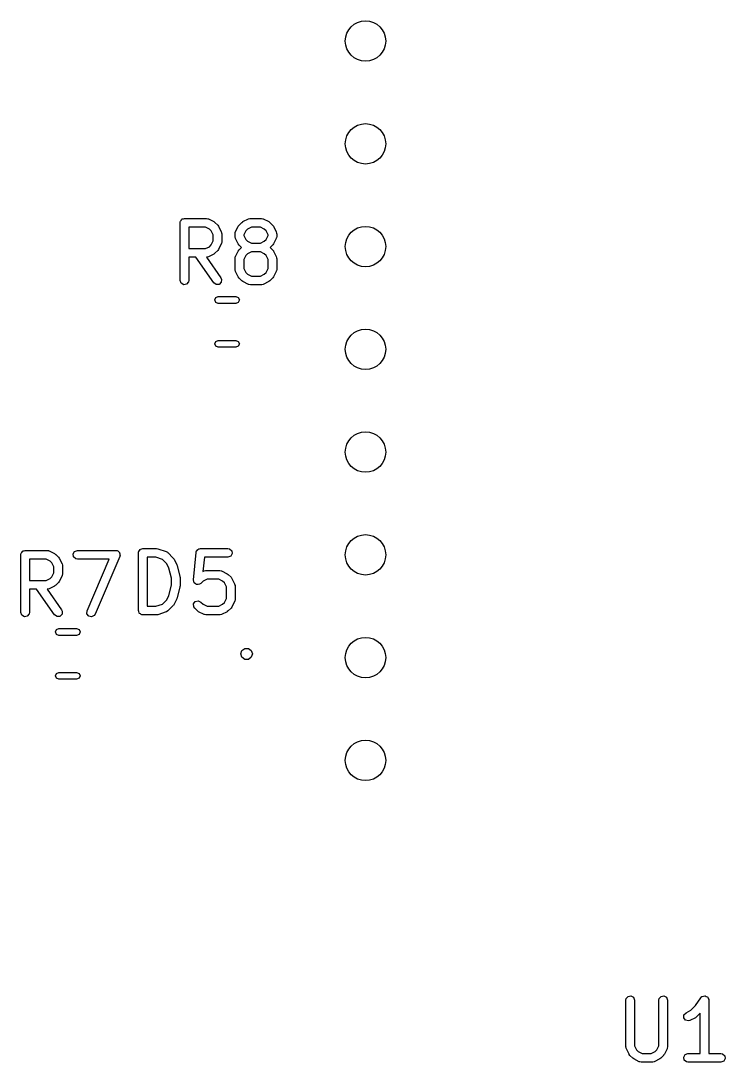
# Model space of a CAD drawing. Extents: x 4.56 to 6.28, y -4.66 to -2.14.
# Drawn here: x 4.968 to 5.448, y -4.658 to -3.948 of the extents above; entities that cross this region are included whole.
import ezdxf

# ---------------------------------------------------------------- set-up
doc = ezdxf.new("R2010")
doc.units = 0
doc.header["$MEASUREMENT"] = 0
doc.layers.add('BLACK', color=7, linetype='CONTINUOUS')

msp = doc.modelspace()

# ---------------------------------------------------------------- linework, layer by layer
at = {"layer": 'BLACK', "linetype": 'CONTINUOUS'}
for p, q in [((5.07773, -4.08336), (5.07849, -4.08323)), ((5.07849, -4.08323), (5.07921, -4.08297)), ((5.07921, -4.08297), (5.09421, -4.08297)), ((5.09421, -4.08297), (5.09522, -4.08315)), ((5.09522, -4.08315), (5.09535, -4.08326)), ((5.12288, -4.08328), (5.12387, -4.08299)), ((5.12387, -4.08299), (5.12404, -4.08303)), ((5.12404, -4.08303), (5.1242, -4.08297)), ((5.1242, -4.08297), (5.1317, -4.08297)), ((5.1317, -4.08297), (5.13271, -4.08315)), ((5.13271, -4.08315), (5.13285, -4.08326)), ((5.07626, -4.08592), (5.07632, -4.08554)), ((5.07626, -4.12529), (5.07626, -4.08592)), ((5.0763, -4.08541), (5.07637, -4.08529)), ((5.07632, -4.08554), (5.0763, -4.08541)), ((5.07637, -4.08529), (5.07643, -4.08491)), ((5.07643, -4.08491), (5.07693, -4.08432)), ((5.07693, -4.08432), (5.07731, -4.08366)), ((5.07731, -4.08366), (5.07756, -4.08357)), ((5.07756, -4.08357), (5.07773, -4.08336)), ((5.08216, -4.08887), (5.08216, -4.10359)), ((5.09351, -4.08887), (5.08216, -4.08887)), ((5.09621, -4.09022), (5.09351, -4.08887)), ((5.09535, -4.08326), (5.09553, -4.08328)), ((5.09553, -4.08328), (5.09928, -4.08515)), ((5.0974, -4.09142), (5.09621, -4.09022)), ((5.09928, -4.08515), (5.09999, -4.08568)), ((5.09999, -4.08568), (5.10004, -4.08571)), ((5.10004, -4.08571), (5.10192, -4.08758)), ((5.10192, -4.08758), (5.10243, -4.08831)), ((5.10243, -4.08831), (5.10247, -4.08835)), ((5.10247, -4.08835), (5.10435, -4.0921)), ((5.11406, -4.0921), (5.11594, -4.08835)), ((5.11594, -4.08835), (5.11646, -4.08764)), ((5.11646, -4.08764), (5.11649, -4.08758)), ((5.11649, -4.08758), (5.11837, -4.08571)), ((5.11837, -4.08571), (5.11909, -4.0852)), ((5.11909, -4.0852), (5.11913, -4.08515)), ((5.11913, -4.08515), (5.12288, -4.08328)), ((5.1222, -4.09022), (5.12101, -4.09142)), ((5.1249, -4.08887), (5.1222, -4.09022)), ((5.13101, -4.08887), (5.1249, -4.08887)), ((5.1337, -4.09022), (5.13101, -4.08887)), ((5.13285, -4.08326), (5.13302, -4.08328)), ((5.13302, -4.08328), (5.13677, -4.08515)), ((5.1349, -4.09142), (5.1337, -4.09022)), ((5.13677, -4.08515), (5.13748, -4.08568)), ((5.13748, -4.08568), (5.13754, -4.08571)), ((5.13754, -4.08571), (5.13941, -4.08758)), ((5.13941, -4.08758), (5.13992, -4.08831)), ((5.13992, -4.08831), (5.13997, -4.08835)), ((5.13997, -4.08835), (5.14184, -4.0921)), ((5.09875, -4.09412), (5.0974, -4.09142)), ((5.09875, -4.09835), (5.09875, -4.09412)), ((5.10435, -4.0921), (5.10464, -4.09308)), ((5.10464, -4.09308), (5.1046, -4.09325)), ((5.1046, -4.09325), (5.10466, -4.09342)), ((5.10466, -4.09342), (5.10466, -4.09904)), ((5.11375, -4.09342), (5.11393, -4.09241)), ((5.11375, -4.09529), (5.11375, -4.09342)), ((5.11381, -4.09546), (5.11375, -4.09529)), ((5.11377, -4.09563), (5.11381, -4.09546)), ((5.11406, -4.09661), (5.11377, -4.09563)), ((5.11393, -4.09241), (5.11404, -4.09227)), ((5.11404, -4.09227), (5.11406, -4.0921)), ((5.11594, -4.10036), (5.11406, -4.09661)), ((5.12101, -4.09142), (5.11966, -4.09412)), ((5.11966, -4.09412), (5.11966, -4.0946)), ((5.11966, -4.0946), (5.12101, -4.09729)), ((5.12101, -4.09729), (5.1222, -4.09849)), ((5.1337, -4.09849), (5.1349, -4.09729)), ((5.13625, -4.09412), (5.1349, -4.09142)), ((5.1349, -4.09729), (5.13625, -4.0946)), ((5.13625, -4.0946), (5.13625, -4.09412)), ((5.14184, -4.09661), (5.13997, -4.10036)), ((5.14184, -4.0921), (5.14213, -4.09308)), ((5.14186, -4.09644), (5.14184, -4.09661)), ((5.14198, -4.0963), (5.14186, -4.09644)), ((5.14215, -4.09529), (5.14198, -4.0963)), ((5.14213, -4.09308), (5.14209, -4.09325)), ((5.14209, -4.09325), (5.14215, -4.09342)), ((5.14215, -4.09342), (5.14215, -4.09529)), ((5.08216, -4.10359), (5.09351, -4.10359)), ((5.09351, -4.10359), (5.09621, -4.10224)), ((5.09621, -4.10224), (5.0974, -4.10104)), ((5.0974, -4.10104), (5.09875, -4.09835)), ((5.10247, -4.10411), (5.10195, -4.10482)), ((5.10435, -4.10036), (5.10247, -4.10411)), ((5.10437, -4.10019), (5.10435, -4.10036)), ((5.10448, -4.10005), (5.10437, -4.10019)), ((5.10466, -4.09904), (5.10448, -4.10005)), ((5.11598, -4.10041), (5.11594, -4.10036)), ((5.11594, -4.10522), (5.11646, -4.10451)), ((5.11649, -4.10113), (5.11598, -4.10041)), ((5.11646, -4.10451), (5.11649, -4.10445)), ((5.11815, -4.10279), (5.11649, -4.10113)), ((5.11649, -4.10445), (5.11815, -4.10279)), ((5.1222, -4.09849), (5.1249, -4.09984)), ((5.1249, -4.09984), (5.13101, -4.09984)), ((5.13101, -4.09984), (5.1337, -4.09849)), ((5.13941, -4.10113), (5.13775, -4.10279)), ((5.13775, -4.10279), (5.13941, -4.10445)), ((5.13944, -4.10107), (5.13941, -4.10113)), ((5.13941, -4.10445), (5.13992, -4.10518)), ((5.13997, -4.10036), (5.13944, -4.10107)), ((5.08705, -4.1095), (5.08216, -4.1095)), ((5.08216, -4.1095), (5.08216, -4.12529)), ((5.09929, -4.12698), (5.08705, -4.1095)), ((5.09437, -4.10944), (5.09424, -4.10948)), ((5.09424, -4.10948), (5.10412, -4.1236)), ((5.09454, -4.10948), (5.09437, -4.10944)), ((5.09553, -4.10918), (5.09454, -4.10948)), ((5.09928, -4.10731), (5.09553, -4.10918)), ((5.09932, -4.10726), (5.09928, -4.10731)), ((5.10004, -4.10676), (5.09932, -4.10726)), ((5.10192, -4.10488), (5.10004, -4.10676)), ((5.10195, -4.10482), (5.10192, -4.10488)), ((5.11375, -4.11029), (5.11393, -4.10928)), ((5.11375, -4.11779), (5.11375, -4.11029)), ((5.11393, -4.10928), (5.11404, -4.10915)), ((5.11404, -4.10915), (5.11406, -4.10897)), ((5.11406, -4.10897), (5.11594, -4.10522)), ((5.12101, -4.10829), (5.11966, -4.11099)), ((5.11966, -4.11099), (5.11966, -4.11709)), ((5.1222, -4.10709), (5.12101, -4.10829)), ((5.1249, -4.10575), (5.1222, -4.10709)), ((5.13101, -4.10575), (5.1249, -4.10575)), ((5.1337, -4.10709), (5.13101, -4.10575)), ((5.1349, -4.10829), (5.1337, -4.10709)), ((5.13625, -4.11099), (5.1349, -4.10829)), ((5.13625, -4.11709), (5.13625, -4.11099)), ((5.13992, -4.10518), (5.13997, -4.10522)), ((5.13997, -4.10522), (5.14184, -4.10897)), ((5.14184, -4.10897), (5.14213, -4.10995)), ((5.14213, -4.10995), (5.14209, -4.11013)), ((5.14209, -4.11013), (5.14215, -4.11029)), ((5.14215, -4.11029), (5.14215, -4.11779)), ((5.11381, -4.11796), (5.11375, -4.11779)), ((5.11377, -4.11813), (5.11381, -4.11796)), ((5.11406, -4.11911), (5.11377, -4.11813)), ((5.11966, -4.11709), (5.12101, -4.11979)), ((5.1349, -4.11979), (5.13625, -4.11709)), ((5.14215, -4.11779), (5.14198, -4.1188)), ((5.07695, -4.12719), (5.07626, -4.12529)), ((5.08216, -4.12529), (5.08198, -4.1263)), ((5.10412, -4.1236), (5.10456, -4.12453)), ((5.10456, -4.12453), (5.10438, -4.12654)), ((5.11594, -4.12286), (5.11406, -4.11911)), ((5.11598, -4.12291), (5.11594, -4.12286)), ((5.11649, -4.12363), (5.11598, -4.12291)), ((5.11837, -4.1255), (5.11649, -4.12363)), ((5.11842, -4.12553), (5.11837, -4.1255)), ((5.11913, -4.12606), (5.11842, -4.12553)), ((5.12101, -4.11979), (5.1222, -4.12099)), ((5.1222, -4.12099), (5.1249, -4.12234)), ((5.1249, -4.12234), (5.13101, -4.12234)), ((5.13101, -4.12234), (5.1337, -4.12099)), ((5.1337, -4.12099), (5.1349, -4.11979)), ((5.13754, -4.1255), (5.13682, -4.12601)), ((5.13941, -4.12363), (5.13754, -4.1255)), ((5.13944, -4.12357), (5.13941, -4.12363)), ((5.13997, -4.12286), (5.13944, -4.12357)), ((5.14184, -4.11911), (5.13997, -4.12286)), ((5.14186, -4.11894), (5.14184, -4.11911)), ((5.14198, -4.1188), (5.14186, -4.11894)), ((5.0787, -4.1282), (5.07695, -4.12719)), ((5.08069, -4.12785), (5.0787, -4.1282)), ((5.08198, -4.1263), (5.08069, -4.12785)), ((5.10094, -4.12814), (5.09929, -4.12698)), ((5.10295, -4.12797), (5.10094, -4.12814)), ((5.10438, -4.12654), (5.10295, -4.12797)), ((5.12288, -4.12793), (5.11913, -4.12606)), ((5.12306, -4.12795), (5.12288, -4.12793)), ((5.12319, -4.12807), (5.12306, -4.12795)), ((5.1242, -4.12824), (5.12319, -4.12807)), ((5.1317, -4.12824), (5.1242, -4.12824)), ((5.13187, -4.12818), (5.1317, -4.12824)), ((5.13204, -4.12822), (5.13187, -4.12818)), ((5.13302, -4.12793), (5.13204, -4.12822)), ((5.13677, -4.12606), (5.13302, -4.12793)), ((5.13682, -4.12601), (5.13677, -4.12606)), ((5.09986, -4.13858), (5.10055, -4.13691)), ((5.10055, -4.14025), (5.09986, -4.13858)), ((5.10055, -4.13691), (5.10222, -4.13622)), ((5.10222, -4.13622), (5.11432, -4.13622)), ((5.11432, -4.13622), (5.11599, -4.13691)), ((5.11599, -4.13691), (5.11668, -4.13858)), ((5.11668, -4.13858), (5.11599, -4.14025)), ((5.10222, -4.14094), (5.10055, -4.14025)), ((5.11432, -4.14094), (5.10222, -4.14094)), ((5.11599, -4.14025), (5.11432, -4.14094)), ((5.09986, -4.1685), (5.10055, -4.16683)), ((5.10055, -4.16683), (5.10222, -4.16614)), ((5.10222, -4.16614), (5.11432, -4.16614)), ((5.11432, -4.16614), (5.11599, -4.16683)), ((5.11599, -4.16683), (5.11668, -4.1685)), ((5.10055, -4.17017), (5.09986, -4.1685)), ((5.10222, -4.17087), (5.10055, -4.17017)), ((5.11432, -4.17087), (5.10222, -4.17087)), ((5.11599, -4.17017), (5.11432, -4.17087)), ((5.11668, -4.1685), (5.11599, -4.17017)), ((4.96827, -4.3107), (4.96865, -4.31004)), ((4.96865, -4.31004), (4.9689, -4.30995)), ((4.9689, -4.30995), (4.96907, -4.30974)), ((4.96907, -4.30974), (4.96983, -4.30961)), ((4.96983, -4.30961), (4.97055, -4.30935)), ((4.97055, -4.30935), (4.98555, -4.30935)), ((4.98555, -4.30935), (4.98656, -4.30952)), ((4.98656, -4.30952), (4.98669, -4.30964)), ((4.98669, -4.30964), (4.98687, -4.30966)), ((4.98687, -4.30966), (4.99062, -4.31153)), ((5.00326, -4.31179), (5.00427, -4.31004)), ((5.00427, -4.31004), (5.00617, -4.30935)), ((5.00617, -4.30935), (5.03241, -4.30935)), ((5.03241, -4.30935), (5.03342, -4.30952)), ((5.03342, -4.30952), (5.03369, -4.30975)), ((5.03369, -4.30975), (5.03403, -4.30983)), ((5.03403, -4.30983), (5.03444, -4.31038)), ((5.03444, -4.31038), (5.03497, -4.31082)), ((5.0479, -4.31054), (5.04796, -4.31042)), ((5.04796, -4.31042), (5.04803, -4.31004)), ((5.04803, -4.31004), (5.04852, -4.30945)), ((5.04852, -4.30945), (5.04891, -4.30879)), ((5.04891, -4.30879), (5.04916, -4.3087)), ((5.04916, -4.3087), (5.04933, -4.30849)), ((5.04933, -4.30849), (5.05008, -4.30836)), ((5.05008, -4.30836), (5.0508, -4.3081)), ((5.0508, -4.3081), (5.06018, -4.3081)), ((5.06018, -4.3081), (5.06105, -4.30825)), ((5.06105, -4.30825), (5.06111, -4.30825)), ((5.06111, -4.30825), (5.06674, -4.31012)), ((5.06674, -4.31012), (5.06764, -4.31061)), ((5.08727, -4.31054), (5.08733, -4.31043)), ((5.08733, -4.31043), (5.08751, -4.30977)), ((5.08751, -4.30977), (5.08796, -4.30933)), ((5.08796, -4.30933), (5.08828, -4.30879)), ((5.08828, -4.30879), (5.08866, -4.30865)), ((5.08866, -4.30865), (5.08896, -4.30836)), ((5.08896, -4.30836), (5.08958, -4.30831)), ((5.08958, -4.30831), (5.09017, -4.3081)), ((5.09017, -4.3081), (5.10892, -4.3081)), ((5.10892, -4.3081), (5.10993, -4.30828)), ((5.10993, -4.30828), (5.11148, -4.30957)), ((5.11148, -4.30957), (5.11183, -4.31156)), ((4.96759, -4.3123), (4.96766, -4.31191)), ((4.96759, -4.35167), (4.96759, -4.3123)), ((4.96764, -4.31179), (4.96771, -4.31167)), ((4.96766, -4.31191), (4.96764, -4.31179)), ((4.96771, -4.31167), (4.96777, -4.31129)), ((4.96777, -4.31129), (4.96827, -4.3107)), ((4.9735, -4.31525), (4.9735, -4.32997)), ((4.98485, -4.31525), (4.9735, -4.31525)), ((4.98755, -4.3166), (4.98485, -4.31525)), ((4.98874, -4.3178), (4.98755, -4.3166)), ((4.99062, -4.31153), (4.99132, -4.31206)), ((4.99132, -4.31206), (4.99138, -4.31209)), ((4.99138, -4.31209), (4.99326, -4.31396)), ((4.99326, -4.31396), (4.99376, -4.31468)), ((4.99376, -4.31468), (4.99381, -4.31473)), ((4.99381, -4.31473), (4.99569, -4.31848)), ((5.00361, -4.31377), (5.00326, -4.31179)), ((5.00516, -4.31507), (5.00361, -4.31377)), ((5.00617, -4.31525), (5.00516, -4.31507)), ((5.02794, -4.31525), (5.00617, -4.31525)), ((5.01283, -4.35051), (5.02794, -4.31525)), ((5.03513, -4.31346), (5.01826, -4.35283)), ((5.03497, -4.31082), (5.03503, -4.31117)), ((5.03503, -4.31117), (5.03524, -4.31144)), ((5.03515, -4.31311), (5.03513, -4.31346)), ((5.03532, -4.31281), (5.03515, -4.31311)), ((5.03524, -4.31144), (5.0352, -4.31213)), ((5.0352, -4.31213), (5.03532, -4.31281)), ((5.04785, -4.31105), (5.04792, -4.31067)), ((5.04785, -4.35042), (5.04785, -4.31105)), ((5.04792, -4.31067), (5.0479, -4.31054)), ((5.05376, -4.314), (5.05376, -4.34747)), ((5.0597, -4.314), (5.05376, -4.314)), ((5.06421, -4.31551), (5.0597, -4.314)), ((5.06712, -4.31842), (5.06421, -4.31551)), ((5.06764, -4.31061), (5.06773, -4.31076)), ((5.06773, -4.31076), (5.06789, -4.31084)), ((5.06789, -4.31084), (5.07164, -4.31459)), ((5.07164, -4.31459), (5.07215, -4.31531)), ((5.07215, -4.31531), (5.07219, -4.31535)), ((5.07219, -4.31535), (5.07407, -4.3191)), ((5.08536, -4.3295), (5.08724, -4.31076)), ((5.08724, -4.31076), (5.08728, -4.31061)), ((5.08728, -4.31061), (5.08727, -4.31054)), ((5.09285, -4.314), (5.09187, -4.32377)), ((5.10892, -4.314), (5.09285, -4.314)), ((5.11082, -4.31331), (5.10892, -4.314)), ((5.11183, -4.31156), (5.11082, -4.31331)), ((4.99009, -4.32049), (4.98874, -4.3178)), ((4.99009, -4.32472), (4.99009, -4.32049)), ((4.99569, -4.31848), (4.99598, -4.31946)), ((4.99598, -4.31946), (4.99594, -4.31963)), ((4.99594, -4.31963), (4.996, -4.3198)), ((4.996, -4.3198), (4.996, -4.32542)), ((5.06864, -4.32145), (5.06712, -4.31842)), ((5.07035, -4.32829), (5.06864, -4.32145)), ((5.07407, -4.3191), (5.07421, -4.31959)), ((5.07421, -4.31959), (5.07429, -4.31971)), ((5.07429, -4.31971), (5.07616, -4.32721)), ((5.09187, -4.32377), (5.0926, -4.32341)), ((5.0926, -4.32341), (5.09359, -4.32311)), ((5.09359, -4.32311), (5.09376, -4.32316)), ((5.09376, -4.32316), (5.09392, -4.3231)), ((5.09392, -4.3231), (5.1033, -4.3231)), ((5.1033, -4.3231), (5.10431, -4.32327)), ((5.10431, -4.32327), (5.10444, -4.32339)), ((5.10444, -4.32339), (5.10462, -4.32341)), ((5.10462, -4.32341), (5.10837, -4.32528)), ((4.9735, -4.32997), (4.98485, -4.32997)), ((4.98485, -4.32997), (4.98755, -4.32862)), ((4.98755, -4.32862), (4.98874, -4.32742)), ((4.98874, -4.32742), (4.99009, -4.32472)), ((4.99326, -4.33126), (4.99138, -4.33313)), ((4.99328, -4.3312), (4.99326, -4.33126)), ((4.99381, -4.33049), (4.99328, -4.3312)), ((4.99569, -4.32674), (4.99381, -4.33049)), ((4.99571, -4.32657), (4.99569, -4.32674)), ((4.99582, -4.32643), (4.99571, -4.32657)), ((4.996, -4.32542), (4.99582, -4.32643)), ((5.07035, -4.33318), (5.07035, -4.32829)), ((5.07616, -4.32721), (5.07621, -4.32779)), ((5.07621, -4.32779), (5.07625, -4.32792)), ((5.07625, -4.32792), (5.07625, -4.33355)), ((5.08537, -4.32952), (5.08536, -4.3295)), ((5.08536, -4.32954), (5.08537, -4.32952)), ((5.08561, -4.3305), (5.08536, -4.32954)), ((5.08586, -4.33146), (5.08561, -4.3305)), ((5.08587, -4.33147), (5.08586, -4.33146)), ((5.08588, -4.33149), (5.08587, -4.33147)), ((5.08669, -4.33206), (5.08588, -4.33149)), ((5.09192, -4.33035), (5.09039, -4.33189)), ((5.09462, -4.329), (5.09192, -4.33035)), ((5.1026, -4.329), (5.09462, -4.329)), ((5.1053, -4.33035), (5.1026, -4.329)), ((5.10649, -4.33155), (5.1053, -4.33035)), ((5.10784, -4.33424), (5.10649, -4.33155)), ((5.10837, -4.32528), (5.10908, -4.32581)), ((5.10908, -4.32581), (5.10913, -4.32584)), ((5.10913, -4.32584), (5.11101, -4.32771)), ((5.11101, -4.32771), (5.11152, -4.32843)), ((5.11152, -4.32843), (5.11156, -4.32848)), ((5.11156, -4.32848), (5.11344, -4.33223)), ((4.97838, -4.33587), (4.9735, -4.33587)), ((4.9735, -4.33587), (4.9735, -4.35167)), ((4.99063, -4.35336), (4.97838, -4.33587)), ((4.98571, -4.33581), (4.98558, -4.33586)), ((4.98558, -4.33586), (4.99546, -4.34998)), ((4.98588, -4.33585), (4.98571, -4.33581)), ((4.98687, -4.33556), (4.98588, -4.33585)), ((4.99062, -4.33369), (4.98687, -4.33556)), ((4.99066, -4.33364), (4.99062, -4.33369)), ((4.99138, -4.33313), (4.99066, -4.33364)), ((5.06864, -4.34002), (5.07035, -4.33318)), ((5.07616, -4.33426), (5.07429, -4.34176)), ((5.07625, -4.33355), (5.07615, -4.33413)), ((5.07615, -4.33413), (5.07616, -4.33426)), ((5.0875, -4.33264), (5.08669, -4.33206)), ((5.08752, -4.33264), (5.0875, -4.33264)), ((5.08753, -4.33265), (5.08752, -4.33264)), ((5.08852, -4.33256), (5.08753, -4.33265)), ((5.08951, -4.33249), (5.08852, -4.33256)), ((5.08953, -4.33248), (5.08951, -4.33249)), ((5.08955, -4.33247), (5.08953, -4.33248)), ((5.09039, -4.33189), (5.08955, -4.33247)), ((5.10784, -4.34222), (5.10784, -4.33424)), ((5.11344, -4.33223), (5.11373, -4.33321)), ((5.11373, -4.33321), (5.11369, -4.33338)), ((5.11369, -4.33338), (5.11375, -4.33355)), ((5.11375, -4.33355), (5.11375, -4.34292)), ((5.0597, -4.34747), (5.06421, -4.34596)), ((5.06421, -4.34596), (5.06712, -4.34305)), ((5.06712, -4.34305), (5.06864, -4.34002)), ((5.07407, -4.34237), (5.07219, -4.34612)), ((5.07408, -4.34223), (5.07407, -4.34237)), ((5.07429, -4.34176), (5.07408, -4.34223)), ((5.08545, -4.34591), (5.0866, -4.34425)), ((5.08562, -4.34792), (5.08545, -4.34591)), ((5.0866, -4.34425), (5.08856, -4.34373)), ((5.08856, -4.34373), (5.09039, -4.34458)), ((5.09039, -4.34458), (5.09192, -4.34612)), ((5.1053, -4.34612), (5.10649, -4.34492)), ((5.10649, -4.34492), (5.10784, -4.34222)), ((5.11344, -4.34424), (5.11156, -4.34799)), ((5.11346, -4.34407), (5.11344, -4.34424)), ((5.11357, -4.34393), (5.11346, -4.34407)), ((5.11375, -4.34292), (5.11357, -4.34393)), ((4.96829, -4.35357), (4.96759, -4.35167)), ((4.97332, -4.35268), (4.97202, -4.35423)), ((4.9735, -4.35167), (4.97332, -4.35268)), ((4.99572, -4.35292), (4.99429, -4.35434)), ((4.99546, -4.34998), (4.9959, -4.3509)), ((4.9959, -4.3509), (4.99572, -4.35292)), ((5.01272, -4.35252), (5.01283, -4.35051)), ((5.01392, -4.35414), (5.01272, -4.35252)), ((5.01826, -4.35283), (5.01769, -4.35369)), ((5.04811, -4.35114), (5.04785, -4.35042)), ((5.04825, -4.3519), (5.04811, -4.35114)), ((5.04845, -4.35207), (5.04825, -4.3519)), ((5.04854, -4.35232), (5.04845, -4.35207)), ((5.04921, -4.3527), (5.04854, -4.35232)), ((5.04979, -4.35319), (5.04921, -4.3527)), ((5.05376, -4.34747), (5.0597, -4.34747)), ((5.06674, -4.35135), (5.06111, -4.35322)), ((5.06687, -4.35124), (5.06674, -4.35135)), ((5.06705, -4.35122), (5.06687, -4.35124)), ((5.06789, -4.35063), (5.06705, -4.35122)), ((5.07164, -4.34688), (5.06789, -4.35063)), ((5.07167, -4.34683), (5.07164, -4.34688)), ((5.07219, -4.34612), (5.07167, -4.34683)), ((5.08621, -4.34876), (5.08562, -4.34792)), ((5.08809, -4.35063), (5.08621, -4.34876)), ((5.08814, -4.35066), (5.08809, -4.35063)), ((5.08885, -4.35119), (5.08814, -4.35066)), ((5.0926, -4.35306), (5.08885, -4.35119)), ((5.09192, -4.34612), (5.09462, -4.34747)), ((5.09278, -4.35308), (5.0926, -4.35306)), ((5.09291, -4.35319), (5.09278, -4.35308)), ((5.09462, -4.34747), (5.1026, -4.34747)), ((5.1026, -4.34747), (5.1053, -4.34612)), ((5.10462, -4.35306), (5.10363, -4.35335)), ((5.10837, -4.35119), (5.10462, -4.35306)), ((5.10841, -4.35114), (5.10837, -4.35119)), ((5.10913, -4.35063), (5.10841, -4.35114)), ((5.11101, -4.34876), (5.10913, -4.35063)), ((5.11104, -4.3487), (5.11101, -4.34876)), ((5.11156, -4.34799), (5.11104, -4.3487)), ((4.97003, -4.35458), (4.96829, -4.35357)), ((4.97202, -4.35423), (4.97003, -4.35458)), ((4.99228, -4.35452), (4.99063, -4.35336)), ((4.99429, -4.35434), (4.99228, -4.35452)), ((5.01589, -4.3546), (5.01392, -4.35414)), ((5.01769, -4.35369), (5.01589, -4.3546)), ((5.05018, -4.35326), (5.04979, -4.35319)), ((5.05029, -4.35333), (5.05018, -4.35326)), ((5.05042, -4.35331), (5.05029, -4.35333)), ((5.0508, -4.35337), (5.05042, -4.35331)), ((5.06018, -4.35337), (5.0508, -4.35337)), ((5.06024, -4.35335), (5.06018, -4.35337)), ((5.06111, -4.35322), (5.06024, -4.35335)), ((5.09392, -4.35337), (5.09291, -4.35319)), ((5.1033, -4.35337), (5.09392, -4.35337)), ((5.10346, -4.35331), (5.1033, -4.35337)), ((5.10363, -4.35335), (5.10346, -4.35331)), ((4.9912, -4.36496), (4.99189, -4.36329)), ((4.99189, -4.36663), (4.9912, -4.36496)), ((4.99189, -4.36329), (4.99356, -4.3626)), ((4.99356, -4.36732), (4.99189, -4.36663)), ((4.99356, -4.3626), (5.00566, -4.3626)), ((5.00566, -4.3626), (5.00733, -4.36329)), ((5.00733, -4.36663), (5.00566, -4.36732)), ((5.00733, -4.36329), (5.00802, -4.36496)), ((5.00802, -4.36496), (5.00733, -4.36663)), ((5.00566, -4.36732), (4.99356, -4.36732)), ((5.11772, -4.37992), (5.11847, -4.37761)), ((5.11847, -4.38224), (5.11772, -4.37992)), ((5.11847, -4.37761), (5.12044, -4.37618)), ((5.12044, -4.37618), (5.12287, -4.37618)), ((5.12287, -4.37618), (5.12484, -4.37761)), ((5.12484, -4.37761), (5.12559, -4.37992)), ((5.12559, -4.37992), (5.12484, -4.38224)), ((5.12044, -4.38367), (5.11847, -4.38224)), ((5.12287, -4.38367), (5.12044, -4.38367)), ((5.12484, -4.38224), (5.12287, -4.38367)), ((4.9912, -4.39488), (4.99189, -4.39321)), ((4.99189, -4.39655), (4.9912, -4.39488)), ((4.99189, -4.39321), (4.99356, -4.39252)), ((4.99356, -4.39252), (5.00566, -4.39252)), ((5.00566, -4.39252), (5.00733, -4.39321)), ((5.00733, -4.39321), (5.00802, -4.39488)), ((5.00802, -4.39488), (5.00733, -4.39655)), ((4.99356, -4.39724), (4.99189, -4.39655)), ((5.00566, -4.39724), (4.99356, -4.39724)), ((5.00733, -4.39655), (5.00566, -4.39724)), ((5.38044, -4.61604), (5.38061, -4.61503)), ((5.38061, -4.61503), (5.38191, -4.61348)), ((5.38191, -4.61348), (5.3839, -4.61313)), ((5.3839, -4.61313), (5.38565, -4.61414)), ((5.38565, -4.61414), (5.38634, -4.61604)), ((5.40293, -4.61604), (5.40311, -4.61503)), ((5.40311, -4.61503), (5.40441, -4.61348)), ((5.40441, -4.61348), (5.4064, -4.61313)), ((5.4064, -4.61313), (5.40815, -4.61414)), ((5.40815, -4.61414), (5.40884, -4.61604)), ((5.42796, -4.61978), (5.43155, -4.6144)), ((5.43155, -4.6144), (5.43226, -4.61366)), ((5.43226, -4.61366), (5.43242, -4.61361)), ((5.43242, -4.61361), (5.43253, -4.61348)), ((5.43253, -4.61348), (5.43338, -4.61333)), ((5.43338, -4.61333), (5.4342, -4.61309)), ((5.4342, -4.61309), (5.43435, -4.61316)), ((5.43435, -4.61316), (5.43452, -4.61313)), ((5.43452, -4.61313), (5.43526, -4.61356)), ((5.43526, -4.61356), (5.43605, -4.6139)), ((5.43605, -4.6139), (5.43612, -4.61406)), ((5.43612, -4.61406), (5.43627, -4.61414)), ((5.43627, -4.61414), (5.43656, -4.61495)), ((5.43656, -4.61495), (5.43694, -4.61571)), ((5.43694, -4.61571), (5.4369, -4.61588)), ((5.38044, -4.64791), (5.38044, -4.61604)), ((5.38634, -4.61604), (5.38634, -4.64721)), ((5.40293, -4.64721), (5.40293, -4.61604)), ((5.40884, -4.61604), (5.40884, -4.64791)), ((5.42476, -4.62299), (5.42796, -4.61978)), ((5.4369, -4.61588), (5.43696, -4.61604)), ((5.43696, -4.61604), (5.43696, -4.65246)), ((5.41993, -4.62813), (5.42005, -4.62611)), ((5.42113, -4.62975), (5.41993, -4.62813)), ((5.42005, -4.62611), (5.42144, -4.62465)), ((5.4231, -4.63022), (5.42113, -4.62975)), ((5.42144, -4.62465), (5.42476, -4.62299)), ((5.42408, -4.62993), (5.4231, -4.63022)), ((5.42783, -4.62805), (5.42408, -4.62993)), ((5.42787, -4.62801), (5.42783, -4.62805)), ((5.4286, -4.6275), (5.42787, -4.62801)), ((5.43106, -4.62504), (5.4286, -4.6275)), ((5.43106, -4.65246), (5.43106, -4.62504)), ((5.3805, -4.64808), (5.38044, -4.64791)), ((5.38046, -4.64825), (5.3805, -4.64808)), ((5.38075, -4.64923), (5.38046, -4.64825)), ((5.38262, -4.65298), (5.38075, -4.64923)), ((5.38634, -4.64721), (5.38769, -4.64991)), ((5.38769, -4.64991), (5.38889, -4.65111)), ((5.38889, -4.65111), (5.39159, -4.65246)), ((5.39769, -4.65246), (5.40039, -4.65111)), ((5.40039, -4.65111), (5.40159, -4.64991)), ((5.40159, -4.64991), (5.40293, -4.64721)), ((5.40853, -4.64923), (5.40665, -4.65298)), ((5.40855, -4.64905), (5.40853, -4.64923)), ((5.40866, -4.64892), (5.40855, -4.64905)), ((5.40884, -4.64791), (5.40866, -4.64892)), ((5.38267, -4.65302), (5.38262, -4.65298)), ((5.38318, -4.65375), (5.38267, -4.65302)), ((5.38505, -4.65562), (5.38318, -4.65375)), ((5.38511, -4.65565), (5.38505, -4.65562)), ((5.38582, -4.65617), (5.38511, -4.65565)), ((5.38957, -4.65805), (5.38582, -4.65617)), ((5.38974, -4.65807), (5.38957, -4.65805)), ((5.38988, -4.65818), (5.38974, -4.65807)), ((5.39089, -4.65836), (5.38988, -4.65818)), ((5.39839, -4.65836), (5.39089, -4.65836)), ((5.39159, -4.65246), (5.39769, -4.65246)), ((5.39855, -4.6583), (5.39839, -4.65836)), ((5.39873, -4.65834), (5.39855, -4.6583)), ((5.39971, -4.65805), (5.39873, -4.65834)), ((5.40346, -4.65617), (5.39971, -4.65805)), ((5.4035, -4.65613), (5.40346, -4.65617)), ((5.40423, -4.65562), (5.4035, -4.65613)), ((5.4061, -4.65375), (5.40423, -4.65562)), ((5.40613, -4.65369), (5.4061, -4.65375)), ((5.40665, -4.65298), (5.40613, -4.65369)), ((5.41985, -4.6549), (5.42086, -4.65315)), ((5.4202, -4.65689), (5.41985, -4.6549)), ((5.42175, -4.65818), (5.4202, -4.65689)), ((5.42086, -4.65315), (5.42276, -4.65246)), ((5.42276, -4.65836), (5.42175, -4.65818)), ((5.42276, -4.65246), (5.43106, -4.65246)), ((5.44526, -4.65836), (5.42276, -4.65836)), ((5.43696, -4.65246), (5.44526, -4.65246)), ((5.44526, -4.65246), (5.44627, -4.65263)), ((5.44715, -4.65767), (5.44526, -4.65836)), ((5.44627, -4.65263), (5.44781, -4.65393)), ((5.44816, -4.65592), (5.44715, -4.65767)), ((5.44781, -4.65393), (5.44816, -4.65592))]:
    msp.add_line(p, q, dxfattribs=at)
at = {"layer": 'BLACK'}
for centre in [(5.20276, -3.96201), (5.20276, -4.03209), (5.20276, -4.10217), (5.20276, -4.17224), (5.20276, -4.24232), (5.20276, -4.3124), (5.20276, -4.38248), (5.20276, -4.45256)]:
    msp.add_circle(centre, 0.01378, dxfattribs=at)

doc.saveas('drawing.dxf')
